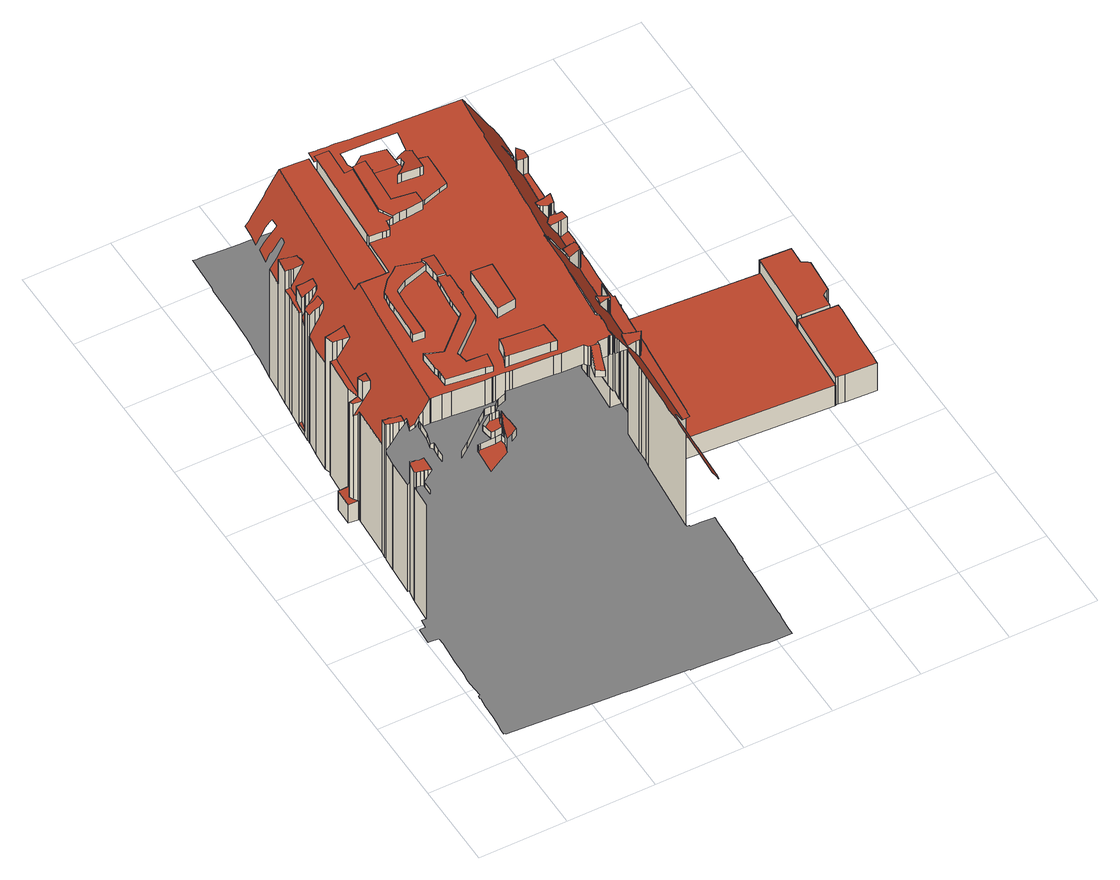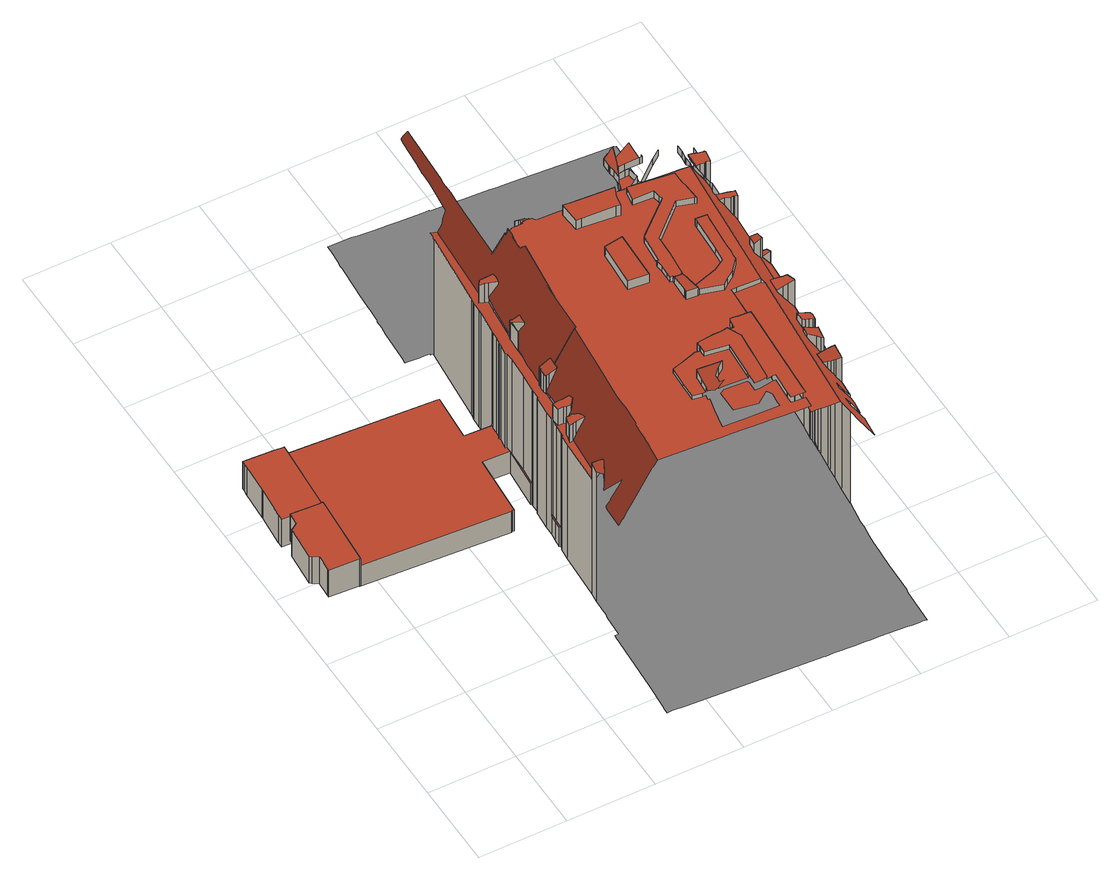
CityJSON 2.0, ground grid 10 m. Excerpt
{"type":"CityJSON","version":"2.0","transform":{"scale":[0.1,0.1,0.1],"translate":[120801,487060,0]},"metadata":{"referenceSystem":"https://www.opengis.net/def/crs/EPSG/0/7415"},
"CityObjects":{
"building1":{"type":"Building","attributes":{"dak_type":"slanted","data_area":2191.54,"data_coverage":0.922,"geconstateerd":false,"gid":14482971,"h_dak_50p":20.48,"h_dak_70p":23.09,"h_dak_max":25.31,"h_dak_min":1.17,"h_maaiveld":0.557,"kas_warenhuis":false,"lod11_replace":false,"ondergronds_type":"above ground","oorspronkelijkbouwjaar":1956,"pw_actueel":"yes","pw_bron":"ahn3","reconstructie_methode":"tudelft3d-geoflow","reconstruction_skipped":false,"rmse_lod12":7.93,"rmse_lod13":3.22,"rmse_lod22":0.516,"rn":1,"status":"Pand in gebruik","t_run":7110.3,"val3dity_codes_lod12":"[104]","val3dity_codes_lod13":"[104]","val3dity_codes_lod22":"[303]"},"children":["building1-1"]},
"building1-1":{"type":"BuildingPart","parents":["building1"],"geometry":[{"type":"MultiSurface","lod":"2.2","boundaries":[[[0,1,2,3]],[[4,5,1,0]],[[6,7,5,4]],[[8,5,7,6,9]],[[10,11,7,6]],[[9,6,7,12,13,14]],[[13,12,11,10]],[[15,16,5,8]],[[14,13,17,18]],[[19,20,21,22]],[[23,24,25,26]],[[27,26,25,16,15]],[[18,17,28,29,30]],[[29,28,20,19]],[[30,29,31,32]],[[33,34,26,27]],[[35,36,37,38,39,40,33,27,15,8,9,14,18,30,32]],[[32,31,41,35]],[[42,43,24,23]],[[40,44,34,33]],[[39,45,44,40]],[[35,41,46,36]],[[38,47,45,39]],[[48,49,43,42]],[[36,46,50,37]],[[37,50,47,38]],[[51,52,49,48]],[[53,54,52,51]],[[55,56,54,53,57]],[[58,59,60,56,55]],[[57,53,61,62]],[[63,64,65,66]],[[67,68,59,58]],[[62,61,69,70]],[[71,72,68,67]],[[66,65,73,74]],[[75,76,72,71]],[[77,78,79,80]],[[81,82,83,75,71,67,58,55,57,62,70,84]],[[74,73,78,77]],[[70,69,85,84]],[[80,79,86,87]],[[88,89,60,59]],[[83,90,76,75]],[[91,92,93,94]],[[94,93,95,96]],[[97,98,99,100]],[[84,85,101,102,81]],[[103,104,98,97]],[[87,86,105,106]],[[107,108,109,110,111]],[[82,90,83]],[[102,101,104,103]],[[110,109,96,112]],[[100,99,113,114]],[[81,102,82]],[[112,96,95,115,116]],[[106,105,117,113]],[[116,115,89,88]],[[118,119,120,91,94,96,109,108]],[[111,110,121]],[[114,113,117,122,123]],[[120,124,92,91]],[[125,118,108,107]],[[125,107,111,121]],[[126,127,128,129]],[[123,122,130,131]],[[132,125,121,133]],[[119,134,124,120]],[[135,119,118,125]],[[136,137,125,132]],[[133,121,138,139]],[[140,136,132,133,139]],[[131,130,141,142]],[[140,143,137,136]],[[144,145,134,119,135]],[[146,147,148,149]],[[139,138,143,140]],[[149,148,150,151]],[[142,141,152,153]],[[154,155,156,144,135,125,137,157]],[[156,158,145,144]],[[159,160,127,126]],[[161,162,163,164,165,166,167,150,148,147]],[[168,169,158,156,170]],[[171,172,173,169,168]],[[151,150,167,174]],[[153,152,175,176]],[[170,156,155,177]],[[178,179,172,171]],[[180,181,173,172]],[[177,155,182,183]],[[184,185,186,187]],[[168,170,177,183,188,189,190,191,178,171]],[[191,192,179,178]],[[193,194,185,184]],[[195,196,181,180]],[[197,198,194,193]],[[199,200,201,202]],[[203,204,198,197]],[[174,167,166,205]],[[183,182,206,188]],[[207,208,200,199]],[[209,210,165,164,211]],[[212,213,196,195]],[[214,215,204,203]],[[205,166,165,210]],[[216,217,213,212]],[[218,219,220,221]],[[221,220,217,216,222]],[[192,191,190]],[[223,224,210,209]],[[188,206,189]],[[225,226,227,219,218]],[[228,229,215,214]],[[222,216,230,231]],[[232,233,208,207]],[[234,235,236,226,225]],[[202,201,237,238]],[[239,240,241,242]],[[243,244,235,234]],[[245,246,160,159]],[[247,248,223,209,211,249,250,251,239,242,252,253,254,255,256,257]],[[248,258,224,223]],[[259,260,227,226]],[[261,190,189]],[[236,262,259,226]],[[176,175,263,264]],[[265,262,236,235]],[[231,266,267,268,269,270,243,234,225,218,221,222]],[[247,232,258,248]],[[270,271,244,243]],[[257,272,233,232,247]],[[231,230,273,266]],[[274,259,262,265,275]],[[276,277,278,279,280,237,201,200,208,233,272]],[[242,241,281,252]],[[282,283,260,259,274]],[[252,281,284,253]],[[285,286,229,228]],[[287,275,265,288,289]],[[253,284,290,254]],[[187,186,291,292]],[[269,293,271,270]],[[238,237,280,294]],[[295,296,246,245]],[[254,290,297,255]],[[256,298,276,272,257]],[[299,300,301,302]],[[266,273,303,267]],[[289,288,304,305]],[[306,307,275,287]],[[255,297,298,256]],[[308,309,310,311,312,313,314,315,316,317,318,319,320,321,322,323,324,325,326,327,328,329,330,331,332,333,334,335,336,337,338,339,340,341,304,288,265,235,244,271,293,342,303,273,230,216,212,195,180,172,179,192,190,261,189,206,182,155,154,157,137,143,138,121,110,112,116,88,59,68,72,76,90,82,102,103,97,100,114,123,131,343,344,345,346,347,348,349,350,351,352,353,354,355,356,357,358,359]],[[294,280,279,360]],[[361,277,276,298]],[[362,363,283,282]],[[305,304,341,364]],[[268,342,293,269]],[[365,366,296,295]],[[267,303,342,268]],[[302,301,367,368]],[[335,334,369,370,362,282,274,275,307]],[[371,335,307,306]],[[372,278,277,361]],[[370,373,363,362]],[[360,279,278,372]],[[364,341,340,374]],[[374,375,376,377,378,371,306,287,289,305,364]],[[379,380,300,299]],[[378,336,335,371]],[[381,382,366,365]],[[383,370,369,384]],[[374,340,339,375]],[[385,386,382,381]],[[368,367,387,388]],[[389,390,391,392]],[[393,323,394,373,370,383]],[[392,391,395,396]],[[384,369,334,397]],[[375,339,338,376]],[[377,337,336,378]],[[264,263,398,399]],[[400,401,386,385]],[[376,338,337,377]],[[397,334,333,402]],[[403,404,380,379]],[[405,324,323,393]],[[345,406,346]],[[399,398,407,408]],[[409,410,401,400]],[[388,387,411,412]],[[413,414,404,403]],[[322,415,394,323]],[[408,407,416,417]],[[402,333,332]],[[292,291,418,419]],[[420,421,390,389]],[[422,325,324,405]],[[423,424,414,413]],[[425,422,405,393,383,384,397,402,332,426,427,329,428,429]],[[425,326,325,422]],[[430,431,410,409]],[[429,327,326,425]],[[417,416,432,433,434]],[[412,411,435,436]],[[331,426,332]],[[419,418,437,438]],[[439,440,286,285]],[[441,442,424,423]],[[428,328,327,429]],[[330,427,426,331]],[[433,432,431,430]],[[427,330,329]],[[443,444,406,345]],[[328,428,329]],[[438,437,421,420]],[[434,433,445,446]],[[396,395,447,448]],[[446,445,449,450]],[[451,452,453,454,439,285,228,214,203,197,193,184,187,292,419,438,420,389,392,396,448,455,456,457,458,459,460,461,462,463,464]],[[388,412,436,465,466,467,468,469,470,471,441,423,413,403,379,299,302,368]],[[472,473,474,475]],[[436,435,476,465]],[[477,478,473,472]],[[471,479,442,441]],[[480,481,478,477]],[[482,483,444,443]],[[470,484,479,471]],[[485,486,481,480]],[[454,487,440,439]],[[488,489,483,482]],[[450,449,490,491]],[[453,492,487,454]],[[448,447,493,455]],[[475,474,494,495]],[[465,476,496,466]],[[472,475,495,497,498,499,485,480,477]],[[452,500,492,453]],[[469,501,484,470]],[[502,503,489,488,504]],[[455,493,505,456]],[[347,346,406,444,483,489,503,506,507,508,509,510]],[[451,511,500,452]],[[499,512,486,485]],[[504,488,513,514]],[[464,515,511,451]],[[463,516,515,464]],[[517,518,516,463,519]],[[456,505,520,457]],[[521,466,496,518,517]],[[457,520,522,458]],[[468,523,501,469]],[[524,467,466,521]],[[519,463,462,525]],[[526,468,467,524]],[[527,528,529,530,531,532,533,534,535,536,537,538,539,540,541,542,543,544,545,546,547,548,549,550,551,552,553,554,555,556,557,558,559,560,561,562,563,564,565,566,567,568,2,1,5,7,5,16,25,24,43,49,52,54,56,60,89,115,95,93,92,124,134,145,158,169,173,181,196,213,217,220,219,227,260,283,363,373,394,415,569,570,571,572,573,574,575,576,577,578,579,580,581,582,583,584,585,586,587,588,589,590,591,592,593,594,595,596,597,598,599,600,601,602,603,604,605,606,607,608,609,610,611,612,613,614,615,616,617,618,619,620,621,622,623,624,625,626,627,628,629,630,631,632,633,634,635,636,637,638,639,640,641,642,643,644,645,646,647,648,649,650,651,652,653,654,655,656,657,658,659,660,661,662,663,664,665,666,667,668,669,670,671,672],[11,12,7]],[[458,522,673,459]],[[514,513,674,675]],[[461,676,677,462]],[[526,524,521,517,519,525,678,679,680]],[[460,681,676,461]],[[680,682,523,468,526]],[[459,673,681,460]],[[675,674,683,684]],[[491,490,685,686]],[[525,462,677,687,678]],[[495,494,688,497]],[[689,506,503,502]],[[684,683,690,691]],[[691,690,692,693]],[[694,695,696,697]],[[678,687,698,679]],[[679,698,682,680]],[[693,692,699,700]],[[697,696,701,702]],[[498,703,512,499]],[[497,688,703,498]],[[700,699,704,705]],[[706,707,708,709]],[[705,704,710,711]],[[709,708,711,712]],[[713,714,715,716,717,718,689,502,504,514,675,684,691,693,700,705,711,708,707,719,720,721]],[[686,685,722,723]],[[694,697,702,724]],[[725,719,707,706]],[[712,711,710,726,727]],[[728,720,719,725]],[[724,729,695,694]],[[730,731,732,733]],[[733,732,734,735]],[[727,726,736,737]],[[702,701,729,724]],[[723,722,738,739]],[[739,738,740,741]],[[742,731,730]],[[741,740,731,742]],[[735,743,744,745,741,742,730,733]],[[735,734,746,743]],[[747,748,749,750,751,752,753,754,728,725,706,709,712,727,737,755,756,757]],[[743,746,758,744]],[[744,758,759,745]],[[745,759,760,761]],[[748,762,763,749]],[[761,760,764,765]],[[737,736,766,755]],[[747,767,762,748]],[[768,769,770,771,772,773,774,775,776,777,778,779,780,781,782,783,784,785,786,787,788,789,790,791,792,793,794,795,796,797,798,799,800,801,802,803,804,805,806,807,808,809,810,811,812,813,814,815,816,817,818,819,820,821,822,823,824,825,826,827,828,829,830,831,832,833,834,835,836,837,838,839,840,841,842,843,844,766,736,726,710,704,699,692,690,683,674,513,488,482,443,345,344,343,131,142,153,176,264,399,408,417,434,446,450,491,686,723,739,741,745,761,765,845,846],[695,729,701,696],[390,421,437,418,291,186,185,194,198,204,215,229,286,440,487,492,500,511,515,516,518,496,476,435,411,387,367,301,300,380,404,414,424,442,479,484,501,523,682,698,687,677,676,681,673,522,520,505,493,447,395,391],[474,473,478,481,486,512,703,688,494]],[[765,764,847,845]],[[755,766,844,756]],[[756,844,843,848,757]],[[845,847,849,846]],[[757,848,767,747]],[[846,849,850,768]],[[768,850,851,769]],[[848,843,842,852]],[[769,851,853,770]],[[770,853,854,771]],[[855,856,857,858]],[[859,771,854,860,861]],[[862,772,771,859]],[[861,860,863,864]],[[864,863,865,866]],[[867,868,856,855]],[[866,865,869,870]],[[871,773,772,862]],[[870,869,872,873]],[[773,871,774]],[[873,872,874,875]],[[876,776,775]],[[877,779,778,878]],[[776,876,777]],[[878,778,777]],[[858,857,879,880]],[[852,842,841,881]],[[875,874,882]],[[883,884,868,867]],[[885,886,887,888,889,890,879,857,856,868,884,891,892,893,894,763,762,767,848,852,881,895]],[[896,891,884,883]],[[897,780,779,877]],[[898,899,900,901,902,903,904,905,906,907,908,896,883,867,855,858,880,909]],[[880,879,890,909]],[[910,911,912,913,914,784,783,782,915,897,877,878,777,876,775,774,871,862,859,861,864,866,870,873,875,882,916,917,918,919,920,921,922,923,924,925,926,927,928,929,930,931,932,933,934,935,936,937,938,939,940,941,942,943,944,945,946,947,948,949,950,951,952,953,954,955,956,957,958,959,960,961,962]],[[881,841,840,895]],[[909,890,889,898]],[[963,942,941]],[[915,781,780,897]],[[898,889,888,899]],[[964,943,942,963]],[[781,915,782]],[[939,965,940]],[[966,641,640,967]],[[895,840,839,885]],[[968,944,943,964]],[[964,963,941,940,965,969,970,971,972,968]],[[965,939,938,969]],[[886,838,837,887]],[[969,938,973,970]],[[885,839,838,886]],[[972,974,975,944,968]],[[944,975,976,945]],[[970,973,977,971]],[[971,977,974,972]],[[978,951,950,979]],[[914,785,784]],[[945,976,980,946]],[[967,640,639,981]],[[982,952,951,978]],[[981,639,638,983]],[[785,914,913,984]],[[979,950,949,985]],[[984,913,912,986]],[[983,638,637,987]],[[986,912,911,988]],[[988,911,910,989]],[[990,953,952,982]],[[987,637,636,991]],[[985,949,948,992]],[[946,980,993,947]],[[992,948,947,994]],[[994,995,996,997,998,990,982,978,979,985,992]],[[994,947,993,999,995]],[[995,999,1000,996]],[[989,910,962,1001]],[[996,1000,1002,997]],[[991,636,635,1003]],[[998,954,953,990]],[[997,1002,1004,998]],[[1005,1006,1007,1008,1009,1010,1011,1012,1013,1014,1015,1016,1017,1018,1019,1020,1021,1022,1023,1024,1025,1026,1027,1028,1029,958,957,956,1030,1004,1002,1000,999,993,980,976,975,974,977,973,938,937,936,935,934,1031,1032,1033,1034,966,967,981,983,987,991,1003]],[[1004,954,998]],[[635,1035,1003]],[[1003,1035,1036,1005]],[[954,1004,1030,955]],[[1001,962,961,1037]],[[1005,1036,1038,1006]],[[955,1030,956]],[[1037,961,960,1039]],[[1006,1038,1040,1007]],[[1041,1042,1043]],[[1007,1040,1044,1008]],[[1008,1044,1045,1009]],[[1042,1041,1046]],[[1047,633,632,1048]],[[1039,960,959,1049]],[[1048,632,631,1050]],[[1009,1045,1051,1010]],[[1010,1051,1052,1011]],[[1011,1052,1053,1012]],[[1035,635,634,1054]],[[1055,1056,1046]],[[1057,1058,1059,1060,1061,1055,1046,1041,1043,1037,1039,1049,1062,1063]],[[1049,959,958,1062]],[[1012,1053,1064,1013]],[[1062,958,1029,1063]],[[1054,634,633,1047]],[[1063,1029,1028,1057]],[[1061,1065,1056,1055]],[[1057,1028,1027,1058]],[[1066,620,619,1067]],[[1058,1027,1026,1059]],[[1060,1025,1024,1065,1061]],[[1059,1026,1025,1060]],[[1065,1024,1023,1068]],[[1069,1070,1071]],[[1013,1064,1072,1014]],[[1073,621,620,1066]],[[1074,1075,1076]],[[1070,1069,1077,1078]],[[1014,1072,618,617,1015]],[[1068,1023,1022,1077]],[[1067,619,618,1072]],[[1015,617,616,1016]],[[1016,616,615,1017]],[[1070,1078,1079,1080,1081,1082,1083,1074,1076,1071]],[[1078,1077,1022,1021,1079]],[[1083,1084,1075,1074]],[[1085,1086,1087,1088]],[[1089,1090,1086,1085]],[[1088,1087,1091,1092]],[[1017,615,614,1018]],[[1084,1093,1094,1095]],[[1082,1096,1093,1084,1083]],[[1095,1094,1097,1098]],[[1092,1091,1099,1100]],[[1079,1021,1020,1080]],[[1101,1102,1090,1089]],[[1098,1097,1103,1104]],[[1100,1099,1104,1105]],[[1081,1106,1096,1082]],[[1018,614,613,1107,1019]],[[1108,1109,1101,1089,1085,1088,1092,1100,1105,1110,1111,1112,1113]],[[1105,1104,1103,1114,1110]],[[1080,1020,1115,1106,1081]],[[1019,1107,1116,1115,1020]],[[1110,1114,1117,1111]],[[1086,1090,1102,1118,1119,1120,1121,1122,1123,1124,1125,1126,1127,1128,1129,1130,1131,1132,1133,1134,1135,1136,1137,1138,1139,1140,1141,1142,1143,793,792,791,790,789,788,787,786,785,984,986,988,989,1001,1037,1043,1042,1046,1056,1065,1068,1077,1069,1071,1076,1075,1084,1095,1098,1104,1099,1091,1087]],[[1115,1116,1144,1145]],[[1107,613,612,1146]],[[1111,1117,1147,1112]],[[1109,1118,1102,1101]],[[1144,1116,1107,1146,1148,1149]],[[1145,1144,1149,1150]],[[1146,612,611,1148]],[[1151,1147,1117,1114,1103,1097,1094,1093,1096,1106,1115,1145,1150,1152,1153,1154,1155,1156,1157,1118,1158]],[[1112,1147,1151,1113]],[[1148,611,610,1149]],[[1150,1149,610,609,1152]],[[1108,1158,1118,1109]],[[1152,609,608,1153]],[[1113,1151,1158,1108]],[[1159,622,621,1073]],[[1153,608,607,1154]],[[1157,1119,1118]],[[1160,1161,1162,1163,1164,1165,1159,1073,1066,1067,1072,1064,1053,1052,1051,1045,1044,1040,1038,1036,1035,1054,1047,1048,1050,1166,1167]],[[1168,1121,1120,1169]],[[1154,607,606,1155]],[[1169,1120,1119,1157,1170]],[[1165,623,622,1159]],[[1164,624,623,1165]],[[1171,1122,1121,1168]],[[1170,1157,1156,1172]],[[1173,1174,1175,1176,1177,1178,1171,1168,1169,1170,1172]],[[1172,1156,1155,1173]],[[1173,1155,606,605,1179,1174]],[[1050,631,630,1166]],[[1163,625,624,1164]],[[1166,630,629,1167]],[[1167,629,628,1160]],[[1160,628,627,1161]],[[1162,626,625,1163]],[[1161,627,626,1162]]],"semantics":{"surfaces":[{"type":"WallSurface","on_footprint_edge":true},{"type":"WallSurface","on_footprint_edge":false},{"type":"RoofSurface"},{"type":"GroundSurface"}],"values":[0,0,0,0,0,0,0,0,1,1,0,0,1,1,1,1,2,1,0,1,1,1,1,0,1,1,0,0,0,0,1,1,1,1,1,1,1,1,2,1,1,1,0,1,0,0,1,1,1,1,1,1,1,1,1,1,0,1,0,2,1,1,0,1,2,1,1,1,0,1,1,1,2,1,1,0,1,1,1,1,2,0,1,2,0,0,1,1,1,1,0,1,1,2,1,1,0,1,1,1,1,1,1,1,0,1,1,0,0,0,1,1,1,0,1,1,1,1,1,1,1,1,2,1,0,1,2,1,1,2,1,1,1,1,1,2,1,0,1,1,1,1,1,1,1,1,1,1,1,1,1,1,1,2,1,1,0,1,1,1,1,1,2,1,1,0,1,1,2,1,1,1,1,1,1,1,1,0,1,1,1,1,1,1,1,1,1,1,1,1,1,1,1,0,1,1,1,1,1,1,2,1,1,1,1,1,1,1,1,1,1,1,1,1,1,1,1,1,1,1,2,2,1,1,1,1,1,1,1,1,1,1,1,1,1,1,1,2,1,1,1,1,2,1,1,1,1,1,1,1,1,1,1,1,1,1,3,1,1,1,2,1,1,1,1,1,1,1,1,1,1,1,1,1,1,1,1,1,1,1,1,1,2,1,2,1,1,1,1,1,1,1,1,1,1,1,1,2,1,2,1,1,1,1,1,1,1,2,1,1,1,1,1,1,1,1,1,1,1,1,1,1,1,1,1,1,1,1,1,1,1,1,1,1,1,1,1,2,1,1,2,1,2,1,1,1,1,1,1,1,1,0,1,1,2,1,1,1,1,1,1,1,1,1,1,1,0,1,0,1,1,1,0,1,1,1,0,1,1,1,2,1,1,1,1,0,1,1,2,1,0,1,1,1,1,1,1,1,1,1,1,1,0,1,0,1,1,1,0,1,2,1,1,1,0,1,1,1,0,1,1,1,1,1,1,0,1,1,0,1,0,0,0,2,1,1,1,1,1,0,1,1,1,1,1,1,1,1,1,0,2,1,1,1,1,2,1,0,1,1,2,1,0,2,1,0,0,1,0,1,0,0,1,2,1,0,1,0,0,1,1,2,1,0,0,0,0,0,0,0,0]}}]},
"building2":{"type":"Building","attributes":{"dak_type":"horizontal","data_area":32.84,"data_coverage":0.838,"geconstateerd":false,"gid":17598278,"h_dak_50p":4.6,"h_dak_70p":4.62,"h_dak_max":4.82,"h_dak_min":4.44,"h_maaiveld":0.734,"kas_warenhuis":false,"lod11_replace":false,"ondergronds_type":"above ground","oorspronkelijkbouwjaar":1005,"pw_actueel":"yes","pw_bron":"ahn3","reconstructie_methode":"tudelft3d-geoflow","reconstruction_skipped":false,"rmse_lod12":0.059,"rmse_lod13":0.0554,"rmse_lod22":0.0535,"rn":1,"status":"Pand in gebruik","t_run":70.38,"val3dity_codes_lod12":"[]","val3dity_codes_lod13":"[]","val3dity_codes_lod22":"[]"},"children":["building2-1"]},
"building2-1":{"type":"BuildingPart","parents":["building2"],"geometry":[{"type":"Solid","lod":"2.2","boundaries":[[[[1180,1181,1182,1183,1184,1185,1186,1187,1188,1189,1190,1191,1192,1193]],[[1194,1182,1181,1195]],[[1196,1187,1186,1197]],[[1198,1190,1189,1199]],[[1200,1184,1183,1201]],[[1202,1185,1184,1200]],[[1201,1183,1182,1194]],[[1197,1186,1185,1202]],[[1199,1189,1188,1203]],[[1203,1188,1187,1196]],[[1204,1180,1193,1205]],[[1205,1193,1192,1206]],[[1207,1191,1190,1198]],[[1206,1192,1191,1207]],[[1195,1181,1180,1204]],[[1206,1207,1198,1199,1203,1196,1197,1202,1200,1201,1194,1195,1204,1205]]]],"semantics":{"surfaces":[{"type":"GroundSurface"},{"type":"WallSurface","on_footprint_edge":true},{"type":"RoofSurface"}],"values":[[0,1,1,1,1,1,1,1,1,1,1,1,1,1,1,2]]}}]},
"building3":{"type":"Building","attributes":{"dak_type":"horizontal","data_area":29.28,"data_coverage":0.851,"geconstateerd":false,"gid":17598301,"h_dak_50p":4.99,"h_dak_70p":5,"h_dak_max":5.19,"h_dak_min":4.83,"h_maaiveld":1.19,"kas_warenhuis":false,"lod11_replace":false,"ondergronds_type":"above ground","oorspronkelijkbouwjaar":1005,"pw_actueel":"yes","pw_bron":"ahn3","reconstructie_methode":"tudelft3d-geoflow","reconstruction_skipped":false,"rmse_lod12":0.0372,"rmse_lod13":0.0381,"rmse_lod22":0.0336,"rn":1,"status":"Pand in gebruik","t_run":71.97,"val3dity_codes_lod12":"[]","val3dity_codes_lod13":"[]","val3dity_codes_lod22":"[]"},"children":["building3-1"]},
"building3-1":{"type":"BuildingPart","parents":["building3"],"geometry":[{"type":"Solid","lod":"2.2","boundaries":[[[[1208,1209,1210,1211,1212,1213,1214,1215,1216,1217,1218,1219,1220,1221,1222]],[[1223,1213,1212,1224]],[[1225,1214,1213,1223]],[[1226,1209,1208,1227]],[[1228,1210,1209,1226]],[[1229,1211,1210,1228]],[[1230,1221,1220,1231]],[[1232,1219,1218,1233]],[[1233,1218,1217,1234]],[[1235,1216,1215,1236]],[[1231,1220,1219,1232]],[[1237,1222,1221,1230]],[[1227,1208,1222,1237]],[[1224,1212,1211,1229]],[[1234,1217,1216,1235]],[[1236,1215,1214,1225]],[[1223,1224,1229,1228,1226,1227,1237,1230,1231,1232,1233,1234,1235,1236,1225]]]],"semantics":{"surfaces":[{"type":"GroundSurface"},{"type":"WallSurface","on_footprint_edge":true},{"type":"RoofSurface"}],"values":[[0,1,1,1,1,1,1,1,1,1,1,1,1,1,1,1,2]]}}]}
},
"vertices":[
[18,232,168],[18,232,6],[16,206,6],[16,206,168],[18,233,168],[18,233,6],[19,232,168],[19,232,6],[18,233,189],[19,232,189],[19,231,168],[19,231,6],[20,232,6],[20,232,168],[20,232,189],[20,244,189],[20,244,6],[24,231,168],[24,231,189],[27,227,174],[27,227,168],[27,217,168],[27,217,174],[19,247,157],[19,247,6],[21,247,6],[21,247,160],[21,247,190],[27,230,168],[27,230,173],[27,230,189],[28,230,173],[28,230,189],[25,246,190],[25,246,167],[31,229,189],[35,228,189],[36,245,189],[31,245,189],[27,246,189],[26,246,189],[31,229,180],[21,279,156],[21,279,6],[26,246,168],[27,246,170],[35,228,187],[31,245,178],[21,280,156],[21,280,6],[36,245,187],[22,295,157],[22,295,6],[23,298,158],[23,298,6],[22,298,195],[22,298,6],[23,298,195],[23,305,195],[23,305,160],[23,305,6],[27,297,164],[27,297,195],[46,226,205],[46,226,196],[46,234,196],[46,234,205],[26,304,195],[26,304,166],[30,296,170],[30,296,195],[27,304,195],[27,304,168],[47,243,196],[47,243,205],[30,304,195],[30,304,173],[47,245,205],[47,245,196],[45,248,196],[45,248,201],[41,293,195],[42,301,195],[36,302,195],[36,295,195],[36,295,181],[48,260,196],[48,260,205],[26,352,159],[26,352,6],[36,302,185],[15,377,32],[15,377,6],[14,356,6],[14,356,32],[25,355,6],[25,355,33],[41,282,196],[41,282,191],[45,278,198],[45,278,203],[41,293,190],[41,293,194],[44,293,198],[44,293,194],[49,274,196],[49,274,205],[20,364,168],[20,364,33],[22,360,33],[22,360,151],[22,360,168],[25,355,156],[49,278,205],[49,278,211],[26,355,6],[26,355,159],[49,278,196],[31,367,34],[28,380,34],[28,376,34],[32,359,168],[53,277,196],[53,277,217],[28,376,6],[31,367,168],[76,229,205],[76,229,196],[65,221,196],[65,221,205],[61,277,196],[61,277,231],[31,367,195],[32,359,195],[28,380,6],[28,380,168],[33,367,195],[33,367,168],[40,358,182],[40,358,194],[41,369,194],[62,277,196],[62,277,231],[41,369,181],[31,421,168],[31,421,6],[83,219,205],[83,219,196],[83,221,196],[83,221,205],[86,221,196],[86,221,205],[74,276,196],[74,276,231],[37,413,168],[38,421,168],[34,421,168],[37,410,168],[34,421,6],[101,250,205],[101,250,196],[81,191,196],[92,197,196],[107,205,196],[108,207,196],[111,216,196],[110,222,196],[103,221,196],[31,430,194],[31,430,6],[34,421,194],[31,431,194],[31,431,156],[31,431,6],[103,221,205],[84,275,196],[84,275,231],[38,421,194],[39,432,194],[39,432,168],[33,452,155],[33,452,6],[44,420,179],[44,420,194],[83,294,240],[83,294,231],[83,285,231],[83,285,240],[52,419,194],[53,426,194],[54,435,194],[45,433,194],[45,433,178],[83,297,240],[83,297,231],[35,468,156],[35,468,6],[83,299,240],[83,299,231],[103,229,205],[103,229,196],[101,242,196],[101,242,205],[82,304,240],[82,304,231],[110,222,205],[52,419,193],[107,229,205],[107,229,196],[111,216,216],[111,216,205],[108,207,216],[35,470,157],[35,470,6],[81,325,241],[81,325,232],[36,470,158],[36,470,6],[35,473,186],[35,473,6],[36,471,6],[36,471,186],[36,470,186],[113,222,215],[113,222,205],[36,480,186],[36,480,12],[36,480,6],[83,324,241],[83,324,232],[42,471,168],[42,471,190],[116,230,205],[116,230,196],[37,481,187],[37,481,158],[37,481,12],[113,251,196],[113,251,205],[115,209,215],[115,209,205],[122,213,205],[122,213,215],[39,481,188],[39,481,161],[111,258,205],[111,258,196],[116,230,215],[116,229,215],[107,205,216],[111,207,216],[114,209,215],[122,222,215],[122,223,215],[122,226,215],[121,231,215],[121,241,215],[117,231,215],[116,229,205],[37,493,11],[37,493,6],[54,435,195],[40,493,12],[120,272,195],[120,272,231],[40,493,161],[47,471,192],[52,472,195],[52,482,195],[47,481,192],[43,481,190],[43,481,168],[117,231,196],[47,471,177],[37,493,168],[40,493,168],[121,241,195],[121,243,195],[124,251,195],[120,251,195],[116,251,195],[122,222,205],[39,510,168],[39,510,6],[122,223,205],[101,318,240],[101,318,232],[40,493,188],[43,493,166],[43,493,189],[122,226,205],[125,279,231],[125,279,240],[47,481,176],[116,251,205],[113,260,205],[113,260,195],[121,231,205],[121,241,205],[85,357,242],[85,357,232],[84,351,232],[84,351,242],[52,472,186],[44,493,168],[44,493,190],[43,509,189],[43,509,168],[64,599,186],[66,597,191],[66,587,191],[54,591,171],[53,591,169],[49,592,161],[47,576,160],[51,576,169],[53,575,172],[63,574,188],[63,570,190],[62,565,189],[53,565,172],[51,565,169],[45,565,160],[43,545,159],[49,544,168],[51,543,173],[54,543,178],[57,542,183],[62,541,192],[62,539,193],[63,533,195],[63,528,195],[61,528,193],[50,527,174],[47,527,168],[45,508,168],[49,506,175],[58,503,191],[57,493,191],[56,493,189],[52,493,182],[48,493,176],[52,482,184],[71,382,232],[76,437,233],[77,445,233],[73,446,226],[89,623,227],[74,624,200],[73,624,198],[58,625,172],[56,625,169],[52,626,162],[52,625,162],[51,613,162],[49,600,161],[50,600,162],[54,600,169],[55,600,171],[60,600,180],[120,251,205],[121,243,205],[40,517,168],[40,517,6],[48,493,192],[120,260,205],[120,260,195],[97,350,232],[97,350,242],[45,527,168],[41,527,168],[45,508,190],[124,251,205],[41,527,6],[52,493,194],[56,493,197],[57,493,197],[58,503,197],[49,506,192],[88,395,241],[88,395,232],[124,259,205],[124,259,195],[41,527,194],[45,527,194],[125,259,205],[125,259,195],[97,353,232],[97,353,242],[113,296,240],[113,296,231],[112,304,231],[112,304,240],[43,545,194],[43,545,6],[111,309,231],[111,309,240],[47,527,194],[128,272,195],[128,272,231],[130,264,205],[130,264,195],[50,527,193],[88,403,241],[88,403,232],[49,544,193],[77,445,227],[129,272,195],[129,272,231],[131,264,205],[131,264,195],[99,393,232],[99,393,241],[89,411,241],[89,411,233],[45,565,6],[132,272,195],[132,272,231],[133,278,231],[133,278,239],[136,295,239],[136,295,231],[51,543,193],[89,416,241],[89,416,233],[54,543,193],[63,528,193],[63,533,193],[62,541,193],[57,542,193],[141,268,205],[141,268,195],[143,271,195],[143,271,205],[143,271,231],[101,411,233],[101,411,241],[136,294,231],[136,294,239],[140,354,240],[140,354,232],[100,429,241],[100,429,233],[104,444,233],[104,444,227],[147,270,205],[147,270,231],[150,343,232],[150,343,240],[150,270,205],[150,270,231],[144,406,240],[143,399,240],[141,376,240],[141,371,240],[152,345,240],[155,379,240],[157,379,240],[156,387,240],[157,398,240],[157,405,240],[154,405,240],[154,408,240],[145,409,240],[145,406,240],[114,419,241],[143,428,241],[142,433,241],[142,434,241],[140,434,241],[116,441,241],[110,436,241],[146,277,246],[146,277,231],[150,277,231],[150,277,246],[114,419,233],[151,288,246],[151,288,231],[110,436,233],[153,301,246],[153,301,231],[110,444,233],[110,444,227],[116,441,233],[158,300,246],[158,300,231],[141,371,232],[113,487,234],[113,487,227],[195,267,204],[195,267,231],[141,376,232],[152,345,232],[195,273,231],[195,273,245],[143,428,233],[202,272,245],[201,297,245],[195,297,245],[143,399,233],[140,434,233],[113,491,243],[113,491,227],[113,487,243],[155,379,232],[120,602,227],[120,608,227],[121,621,227],[115,621,227],[107,622,227],[144,406,233],[195,297,232],[127,486,234],[127,486,243],[145,406,233],[145,409,233],[144,415,243],[144,415,233],[145,409,242],[157,379,232],[143,428,244],[156,387,232],[142,434,233],[142,433,244],[154,408,242],[142,434,244],[255,14,6],[254,14,6],[241,15,6],[214,17,6],[207,17,6],[206,18,6],[205,18,6],[202,18,6],[191,19,6],[171,20,6],[141,22,6],[135,23,6],[117,24,6],[78,27,6],[50,29,6],[7,32,6],[8,32,6],[5,33,6],[5,38,6],[6,45,6],[6,46,6],[7,58,6],[8,75,6],[9,85,6],[8,86,6],[9,90,6],[11,90,6],[10,108,6],[10,115,6],[11,122,6],[11,124,6],[12,142,6],[14,169,6],[14,176,6],[8,177,6],[5,177,6],[2,177,6],[2,178,6],[3,196,6],[5,196,6],[10,196,6],[11,206,6],[47,576,6],[49,592,6],[49,595,6],[49,600,6],[51,613,6],[52,625,6],[52,626,6],[54,657,6],[55,694,6],[56,698,6],[58,739,6],[58,740,6],[63,739,6],[66,739,6],[75,739,6],[79,738,6],[110,736,6],[120,736,6],[125,735,6],[136,735,6],[160,733,6],[169,733,6],[170,733,6],[321,723,6],[336,722,6],[342,722,6],[342,717,6],[341,712,6],[339,681,6],[335,608,6],[334,606,6],[331,606,6],[330,606,6],[329,581,6],[328,577,6],[328,572,6],[327,556,6],[326,545,6],[323,492,6],[322,479,6],[321,479,6],[321,475,6],[322,474,6],[321,465,6],[320,456,6],[320,445,6],[318,424,6],[317,424,6],[317,413,6],[317,411,6],[318,411,6],[314,364,6],[345,362,6],[350,434,6],[352,434,6],[353,435,6],[517,424,6],[519,424,6],[519,423,6],[508,258,6],[508,256,6],[507,256,6],[341,267,6],[339,267,6],[339,268,6],[343,322,6],[312,324,6],[310,298,6],[310,294,6],[309,282,6],[309,283,6],[308,276,6],[300,189,6],[300,187,6],[303,187,6],[303,185,6],[312,185,6],[314,185,6],[327,184,6],[330,184,6],[330,182,6],[329,179,6],[329,177,6],[329,176,6],[327,141,6],[326,131,6],[326,122,6],[325,120,6],[325,118,6],[324,105,6],[324,101,6],[323,81,6],[323,79,6],[322,73,6],[320,42,6],[320,39,6],[319,32,6],[318,17,6],[318,16,6],[318,10,6],[291,11,6],[285,12,6],[272,13,6],[256,14,6],[157,398,233],[131,485,234],[131,485,243],[154,405,233],[154,408,233],[155,429,244],[155,431,244],[155,433,244],[157,405,233],[155,433,233],[135,485,234],[135,485,243],[203,266,204],[203,266,231],[155,429,233],[202,272,231],[120,602,243],[136,487,234],[136,487,243],[137,492,234],[137,492,243],[175,395,245],[175,395,233],[173,338,232],[173,338,245],[155,431,233],[138,497,234],[138,497,243],[194,341,232],[194,341,245],[201,297,232],[141,497,234],[141,497,243],[138,512,246],[138,512,243],[140,508,243],[140,508,246],[145,497,234],[145,497,244],[145,497,246],[138,573,243],[134,573,243],[136,601,243],[136,606,243],[136,607,243],[120,608,243],[140,530,243],[141,544,243],[144,574,243],[228,265,204],[228,265,231],[198,393,245],[140,530,246],[153,498,234],[153,498,246],[141,544,246],[198,393,233],[233,259,229],[233,259,204],[229,244,204],[229,244,214],[238,240,204],[238,240,212],[161,498,234],[161,498,246],[231,261,204],[231,261,231],[233,261,204],[233,261,231],[233,259,230],[240,250,222],[242,259,231],[237,260,231],[240,250,204],[181,514,246],[155,518,246],[158,561,246],[159,561,246],[158,563,246],[159,575,246],[152,575,246],[144,574,246],[181,500,246],[181,504,246],[181,506,246],[242,259,204],[237,260,204],[242,261,204],[242,261,231],[155,518,240],[158,561,240],[242,263,204],[242,263,231],[181,500,234],[181,514,240],[255,264,231],[256,264,231],[257,264,231],[259,263,231],[259,271,231],[260,274,231],[261,284,232],[261,286,232],[261,287,232],[261,291,232],[259,293,232],[258,295,232],[263,349,232],[264,356,232],[265,367,233],[266,384,233],[267,412,233],[269,412,233],[273,452,234],[274,461,234],[279,514,234],[280,531,235],[282,555,235],[283,557,235],[285,584,235],[288,609,235],[277,610,235],[213,614,235],[209,614,235],[171,617,235],[168,617,235],[167,617,235],[149,619,235],[140,619,235],[136,620,235],[131,620,235],[130,620,235],[121,621,235],[120,608,235],[136,607,235],[136,606,235],[136,601,235],[134,573,235],[138,573,235],[144,574,235],[152,575,235],[159,575,235],[158,563,235],[159,561,235],[184,559,235],[190,562,235],[190,569,235],[190,586,235],[190,587,235],[164,592,235],[149,581,235],[146,588,235],[147,600,235],[147,605,235],[188,603,235],[208,602,235],[211,602,235],[206,578,235],[204,568,235],[203,564,235],[203,563,235],[205,563,235],[204,558,235],[204,557,235],[208,557,235],[218,555,235],[217,535,234],[216,514,234],[206,511,234],[186,505,234],[181,506,234],[181,504,234],[254,263,231],[255,263,231],[254,263,204],[181,506,240],[255,263,204],[255,264,204],[256,264,204],[186,505,240],[257,264,204],[259,263,204],[174,538,252],[174,538,240],[178,538,240],[178,538,252],[259,263,233],[260,263,204],[260,263,231],[259,271,232],[261,264,204],[261,264,229],[262,264,204],[262,264,228],[182,544,251],[182,544,240],[262,262,204],[262,262,227],[260,274,232],[264,262,204],[264,262,224],[266,262,204],[266,262,221],[261,287,231],[258,295,237],[259,293,235],[198,536,240],[198,536,252],[206,511,240],[276,261,204],[189,551,250],[189,551,240],[217,535,240],[218,555,240],[208,557,240],[204,557,240],[203,547,240],[202,536,240],[189,557,240],[190,559,240],[184,559,240],[159,561,240],[216,514,240],[189,557,249],[263,349,234],[203,547,250],[204,557,249],[204,558,249],[205,563,248],[203,563,248],[203,564,248],[198,566,248],[193,564,248],[190,562,249],[184,559,249],[190,559,249],[202,536,252],[274,412,222],[273,412,222],[272,412,224],[271,412,226],[269,412,230],[264,356,233],[275,259,204],[272,197,204],[271,181,204],[270,169,204],[270,155,204],[269,147,204],[265,78,203],[265,76,203],[269,74,197],[271,73,193],[272,78,193],[274,109,192],[275,122,191],[275,127,191],[276,139,191],[279,175,189],[284,178,182],[286,180,178],[291,180,169],[292,184,169],[295,239,169],[297,273,168],[297,276,168],[293,276,175],[283,275,192],[283,278,193],[283,281,193],[285,289,191],[294,286,174],[296,300,173],[299,331,171],[300,338,171],[298,339,174],[297,339,175],[288,337,190],[289,342,189],[289,348,189],[300,342,170],[302,358,169],[302,366,169],[304,381,168],[304,390,168],[306,409,168],[304,408,170],[292,404,190],[292,412,191],[285,412,202],[283,281,194],[285,289,195],[293,276,192],[300,189,171],[308,276,171],[294,286,195],[297,276,192],[299,276,192],[304,284,194],[298,285,195],[299,276,169],[298,285,168],[294,286,168],[296,300,168],[304,284,170],[289,342,193],[288,337,193],[299,331,168],[309,283,171],[289,348,193],[309,282,171],[271,412,229],[297,339,193],[272,412,228],[310,294,171],[273,412,226],[274,412,225],[300,342,193],[310,298,171],[298,339,193],[300,338,168],[300,338,193],[300,339,193],[301,340,193],[301,341,193],[302,358,194],[300,339,168],[301,340,168],[285,412,205],[301,341,168],[312,324,171],[302,358,168],[313,328,171],[313,334,171],[314,343,171],[315,343,171],[314,345,171],[316,357,171],[314,357,170],[314,366,170],[315,391,170],[317,411,170],[317,413,170],[317,424,170],[318,424,170],[320,445,170],[320,456,170],[319,456,170],[311,455,168],[308,455,167],[307,429,167],[306,421,167],[307,422,168],[308,418,168],[308,413,168],[307,413,168],[307,409,168],[302,366,168],[299,179,171],[299,184,171],[299,185,171],[300,187,171],[312,324,36],[313,328,36],[292,412,194],[313,334,36],[292,404,195],[314,343,36],[292,418,194],[292,418,195],[292,414,194],[315,343,36],[314,345,36],[293,419,194],[339,268,35],[339,267,35],[304,408,195],[341,267,35],[316,357,36],[314,357,36],[314,366,36],[343,322,35],[303,421,193],[303,421,177],[307,413,194],[308,413,194],[308,418,194],[307,422,193],[306,421,193],[306,409,195],[307,409,195],[315,391,36],[306,421,170],[314,364,36],[318,411,36],[307,429,171],[299,454,189],[299,454,191],[298,458,191],[317,411,36],[345,362,36],[304,466,191],[304,466,183],[298,459,191],[308,455,173],[308,455,191],[311,455,191],[319,456,191],[318,465,191],[312,465,191],[309,466,191],[309,466,173],[301,485,192],[301,485,191],[303,481,186],[303,481,192],[301,488,192],[301,488,191],[305,480,183],[305,480,192],[309,466,168],[309,469,168],[309,469,174],[312,465,168],[310,475,168],[310,475,174],[310,478,174],[310,478,192],[311,489,192],[311,489,175],[312,478,168],[312,478,171],[312,478,192],[318,465,168],[320,456,32],[320,491,192],[315,490,192],[313,479,192],[314,479,192],[317,479,192],[319,488,192],[313,479,168],[319,456,168],[319,456,33],[314,479,168],[315,490,168],[320,545,168],[314,546,179],[314,548,179],[321,561,169],[322,562,168],[322,563,167],[322,563,168],[322,564,169],[312,577,188],[310,579,192],[312,579,188],[323,578,169],[323,578,168],[328,577,161],[328,577,159],[329,581,160],[330,606,161],[326,606,169],[326,607,169],[321,607,178],[316,607,186],[294,608,225],[293,608,226],[291,609,229],[291,609,230],[320,465,33],[320,465,168],[321,465,33],[317,479,168],[322,474,33],[321,475,34],[321,475,168],[319,488,168],[321,479,168],[322,479,168],[323,492,168],[326,545,169],[325,545,169],[320,545,169],[320,491,168],[350,434,36],[508,258,35],[519,423,35],[519,424,35],[517,424,35],[353,435,36],[352,434,36],[507,256,35],[508,256,35],[314,548,192],[314,546,192],[320,545,192],[321,561,190],[325,545,192],[326,545,192],[327,556,190],[326,558,190],[323,562,190],[322,563,190],[322,562,190],[327,556,169],
[556,296,7],[554,262,7],[553,256,7],[553,253,7],[518,255,7],[511,256,7],[508,256,7],[514,341,7],[514,343,7],[516,343,7],[559,340,7],[559,334,7],[559,333,7],[556,297,7],[553,256,46],[554,262,46],[514,341,46],[508,256,46],[559,340,46],[516,343,46],[518,255,46],[553,253,46],[511,256,46],[514,343,46],[556,296,46],[556,297,46],[559,333,46],[559,334,46],
[520,427,12],[520,428,12],[521,428,12],[555,426,12],[555,423,12],[554,406,12],[560,402,12],[562,400,12],[559,360,12],[557,359,12],[551,355,12],[550,341,12],[519,343,12],[514,343,12],[514,344,12],[554,406,50],[555,423,50],[560,402,50],[520,428,50],[520,427,50],[521,428,50],[555,426,50],[514,343,50],[519,343,50],[550,341,50],[551,355,50],[557,359,50],[559,360,50],[562,400,50],[514,344,50]
]}
